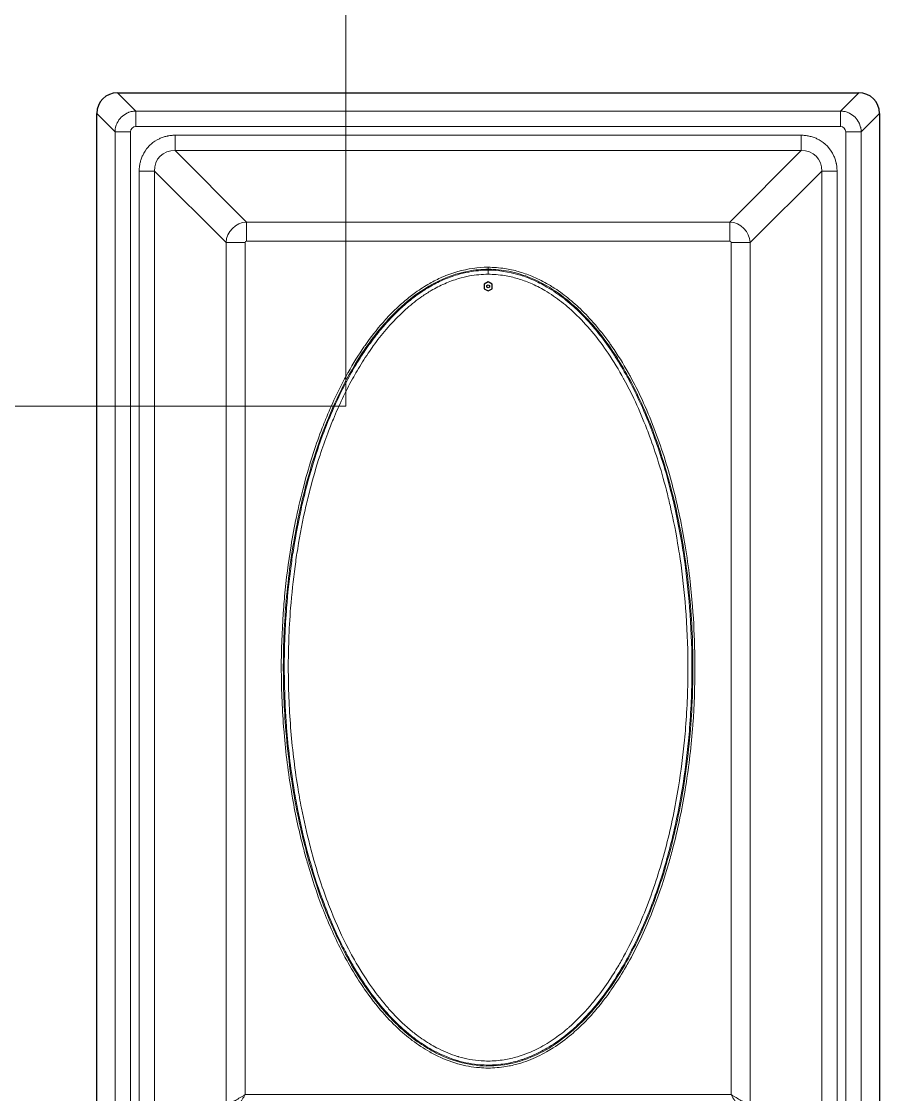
# Model space of a CAD drawing. Header units: millimetres. Extents: x 0 to 1486, y 0 to 1051.
# Drawn here: x 270.68 to 303.24, y 242.99 to 283.71 of the extents above; entities that cross this region are included whole.
import ezdxf

# ---------------------------------------------------------------- set-up
doc = ezdxf.new("R2010")
doc.units = ezdxf.units.MM
doc.header["$LTSCALE"] = 1.25
for name, color, linetype, lineweight, true_color in [('Detailkreislinien(DIN)', 7, 'Continuous', 9, 0x262659), ('Sichtbare Kanten(DIN)', 7, 'Continuous', 25, 0x262659), ('Sichtbare tangentiale Kanten(DIN)', 7, 'Continuous', 15, 0x1a1a3e)]:
    doc.layers.add(name, color=color, linetype=linetype, lineweight=lineweight, true_color=true_color)

# ---------------------------------------------------------------- blocks, each defined once
blk = doc.blocks.new('2DDetail0')
at = {"layer": 'Detailkreislinien(DIN)', "flags": 128}
blk.add_lwpolyline([(183, 215.291), (226.392, 215.291), (226.392, 353.269), (183, 353.269), (183, 215.291)], dxfattribs=at)

msp = doc.modelspace()

# ---------------------------------------------------------------- linework, layer by layer
at = {"layer": 'Sichtbare Kanten(DIN)'}
for p, q in [((274.326, 281.008), (302.45, 281.008)), ((273.538, 167.096), (273.538, 280.22)), ((303.238, 280.22), (303.238, 167.096)), ((288.388, 273.831), (288.238, 273.745)), ((288.238, 273.745), (288.238, 273.572)), ((288.338, 273.687), (288.388, 273.716)), ((288.538, 273.745), (288.388, 273.831)), ((288.388, 273.716), (288.438, 273.687)), ((288.538, 273.572), (288.538, 273.745)), ((288.238, 273.572), (288.388, 273.485)), ((288.338, 273.629), (288.338, 273.687)), ((288.388, 273.6), (288.338, 273.629)), ((288.438, 273.629), (288.388, 273.6)), ((288.388, 273.485), (288.538, 273.572)), ((288.438, 273.687), (288.438, 273.629))]:
    msp.add_line(p, q, dxfattribs=at)
for centre, major_axis in [((274.351, 280.196), (-0.583, 0.583)), ((302.426, 280.196), (0.583, 0.583))]:
    msp.add_ellipse(centre, major_axis=major_axis, ratio=0.970288, start_param=5.512866, end_param=7.053504, dxfattribs=at)
at = {"layer": 'Sichtbare tangentiale Kanten(DIN)'}
for p, q in [((274.326, 281.008), (275.02, 280.314)), ((302.45, 281.008), (301.757, 280.314)), ((273.538, 280.22), (274.232, 279.527)), ((275.02, 280.314), (275.02, 279.724)), ((275.02, 280.314), (301.757, 280.314)), ((301.757, 279.724), (301.757, 280.314)), ((303.238, 280.22), (302.545, 279.527)), ((274.232, 167.79), (274.232, 279.527)), ((274.823, 279.527), (274.232, 279.527)), ((274.823, 167.79), (274.823, 279.527)), ((275.02, 279.724), (301.757, 279.724)), ((301.954, 167.79), (301.954, 279.527)), ((301.954, 279.527), (302.545, 279.527)), ((302.545, 167.79), (302.545, 279.527)), ((276.509, 279.396), (276.509, 278.814)), ((276.509, 279.396), (300.267, 279.396)), ((300.267, 278.814), (300.267, 279.396)), ((276.509, 278.814), (300.267, 278.814)), ((276.509, 278.814), (279.221, 276.102)), ((300.267, 278.814), (297.556, 276.102)), ((275.151, 278.037), (275.733, 278.037)), ((275.151, 278.037), (275.151, 241.956)), ((275.733, 278.037), (275.733, 241.956)), ((275.733, 278.037), (278.445, 275.326)), ((301.044, 278.037), (298.332, 275.326)), ((301.626, 278.037), (301.044, 278.037)), ((301.044, 278.037), (301.044, 241.956)), ((301.626, 278.037), (301.626, 241.956)), ((279.221, 276.102), (297.556, 276.102)), ((279.221, 276.102), (279.221, 275.374)), ((297.556, 275.374), (297.556, 276.102)), ((278.445, 275.326), (278.445, 242.538)), ((278.445, 275.326), (279.172, 275.326)), ((279.172, 275.326), (279.172, 242.986)), ((279.221, 275.374), (297.556, 275.374)), ((298.332, 275.326), (297.604, 275.326)), ((297.604, 275.326), (297.604, 242.986)), ((298.332, 275.326), (298.332, 242.538)), ((288.388, 274.385), (288.388, 274.309)), ((288.388, 274.309), (288.388, 274.273)), ((288.388, 274.273), (288.388, 274.119)), ((279.172, 242.986), (297.604, 242.986))]:
    msp.add_line(p, q, dxfattribs=at)
for centre, major_axis, ratio, start_param, end_param in [((275.026, 279.521), (0.146, -0.146), 0.970883, 2.370846, 3.912339), ((301.751, 279.521), (0.146, 0.146), 0.970883, 5.512439, 7.053932), ((276.593, 277.953), (-0.65, 0.65), 0.870843, 5.527084, 7.039287), ((300.183, 277.953), (0.65, 0.65), 0.870843, 5.527084, 7.039287), ((279.224, 275.323), (0.566, 0.566), 0.950188, 0.814511, 2.327081), ((297.553, 275.323), (-0.566, 0.566), 0.950188, 3.956104, 5.468674), ((279.224, 275.323), (-0.0375, 0.0375), 0.943242, 5.526901, 7.03947), ((297.553, 275.323), (0.0375, 0.0375), 0.943242, 5.526901, 7.03947)]:
    msp.add_ellipse(centre, major_axis=major_axis, ratio=ratio, start_param=start_param, end_param=end_param, dxfattribs=at)
for points, knots in [([(275.02, 280.314), (274.991, 280.314), (274.962, 280.312), (274.933, 280.308), (274.911, 280.305), (274.889, 280.301), (274.868, 280.296), (274.861, 280.295), (274.854, 280.293), (274.847, 280.291), (274.818, 280.284), (274.79, 280.276), (274.763, 280.266), (274.749, 280.261), (274.735, 280.255), (274.722, 280.25), (274.708, 280.244), (274.695, 280.238), (274.682, 280.231), (274.603, 280.192), (274.531, 280.14), (274.468, 280.078), (274.406, 280.016), (274.354, 279.943), (274.315, 279.864), (274.309, 279.851), (274.303, 279.838), (274.297, 279.825), (274.291, 279.811), (274.286, 279.797), (274.281, 279.784), (274.271, 279.756), (274.262, 279.728), (274.255, 279.7), (274.253, 279.693), (274.252, 279.686), (274.25, 279.678), (274.245, 279.657), (274.242, 279.635), (274.239, 279.614), (274.235, 279.585), (274.233, 279.556), (274.232, 279.527)], [-3.12982, -3.12982, -3.12982, -3.12982, -3.041776, -3.041776, -3.041776, -2.975742, -2.975742, -2.975742, -2.953731, -2.953731, -2.953731, -2.865686, -2.865686, -2.865686, -2.821663, -2.821663, -2.821663, -2.777642, -2.777642, -2.777642, -2.513508, -2.513508, -2.513508, -2.249374, -2.249374, -2.249374, -2.205353, -2.205353, -2.205353, -2.161329, -2.161329, -2.161329, -2.073285, -2.073285, -2.073285, -2.051273, -2.051273, -2.051273, -1.98524, -1.98524, -1.98524, -1.897195, -1.897195, -1.897195, -1.897195]), ([(302.545, 279.527), (302.544, 279.556), (302.542, 279.585), (302.538, 279.614), (302.535, 279.635), (302.531, 279.657), (302.526, 279.678), (302.525, 279.686), (302.523, 279.693), (302.521, 279.7), (302.514, 279.728), (302.506, 279.756), (302.496, 279.784), (302.491, 279.797), (302.485, 279.811), (302.48, 279.825), (302.474, 279.838), (302.468, 279.851), (302.461, 279.864), (302.422, 279.943), (302.37, 280.016), (302.308, 280.078), (302.246, 280.14), (302.173, 280.192), (302.094, 280.231), (302.081, 280.238), (302.068, 280.244), (302.055, 280.25), (302.041, 280.255), (302.028, 280.261), (302.014, 280.266), (301.986, 280.276), (301.958, 280.284), (301.93, 280.291), (301.923, 280.293), (301.916, 280.295), (301.909, 280.296), (301.887, 280.301), (301.866, 280.305), (301.844, 280.308), (301.815, 280.312), (301.786, 280.314), (301.757, 280.314)], [-3.12982, -3.12982, -3.12982, -3.12982, -3.041776, -3.041776, -3.041776, -2.975742, -2.975742, -2.975742, -2.953731, -2.953731, -2.953731, -2.865686, -2.865686, -2.865686, -2.821663, -2.821663, -2.821663, -2.777642, -2.777642, -2.777642, -2.513508, -2.513508, -2.513508, -2.249374, -2.249374, -2.249374, -2.205353, -2.205353, -2.205353, -2.161329, -2.161329, -2.161329, -2.073285, -2.073285, -2.073285, -2.051273, -2.051273, -2.051273, -1.98524, -1.98524, -1.98524, -1.897195, -1.897195, -1.897195, -1.897195]), ([(275.151, 278.037), (275.151, 278.063), (275.151, 278.089), (275.153, 278.115), (275.154, 278.134), (275.155, 278.154), (275.157, 278.173), (275.158, 278.179), (275.158, 278.186), (275.159, 278.192), (275.162, 278.218), (275.165, 278.243), (275.169, 278.269), (275.172, 278.281), (275.174, 278.294), (275.176, 278.307), (275.179, 278.319), (275.181, 278.332), (275.184, 278.344), (275.19, 278.369), (275.196, 278.394), (275.203, 278.419), (275.21, 278.443), (275.217, 278.468), (275.226, 278.492), (275.234, 278.516), (275.243, 278.54), (275.252, 278.563), (275.262, 278.587), (275.272, 278.61), (275.283, 278.633), (275.338, 278.747), (275.408, 278.853), (275.492, 278.948), (275.509, 278.966), (275.526, 278.985), (275.544, 279.003), (275.562, 279.02), (275.58, 279.038), (275.599, 279.054), (275.693, 279.138), (275.799, 279.209), (275.914, 279.263), (275.937, 279.274), (275.96, 279.284), (275.983, 279.294), (276.007, 279.303), (276.031, 279.312), (276.055, 279.321), (276.079, 279.329), (276.103, 279.337), (276.128, 279.343), (276.152, 279.35), (276.177, 279.357), (276.202, 279.362), (276.215, 279.365), (276.227, 279.368), (276.24, 279.37), (276.252, 279.373), (276.265, 279.375), (276.278, 279.377), (276.303, 279.381), (276.329, 279.385), (276.354, 279.387), (276.361, 279.388), (276.367, 279.389), (276.373, 279.389), (276.393, 279.391), (276.412, 279.393), (276.431, 279.394), (276.457, 279.395), (276.483, 279.396), (276.509, 279.396)], [-5.513202, -5.513202, -5.513202, -5.513202, -5.436809, -5.436809, -5.436809, -5.379514, -5.379514, -5.379514, -5.360415, -5.360415, -5.360415, -5.284022, -5.284022, -5.284022, -5.245825, -5.245825, -5.245825, -5.207629, -5.207629, -5.207629, -5.131235, -5.131235, -5.131235, -5.054842, -5.054842, -5.054842, -4.978448, -4.978448, -4.978448, -4.902055, -4.902055, -4.902055, -4.520088, -4.520088, -4.520088, -4.443694, -4.443694, -4.443694, -4.367301, -4.367301, -4.367301, -3.985334, -3.985334, -3.985334, -3.90894, -3.90894, -3.90894, -3.832547, -3.832547, -3.832547, -3.756153, -3.756153, -3.756153, -3.67976, -3.67976, -3.67976, -3.641563, -3.641563, -3.641563, -3.603367, -3.603367, -3.603367, -3.526973, -3.526973, -3.526973, -3.507875, -3.507875, -3.507875, -3.45058, -3.45058, -3.45058, -3.374186, -3.374186, -3.374186, -3.374186]), ([(301.626, 278.037), (301.626, 278.063), (301.625, 278.089), (301.624, 278.115), (301.623, 278.134), (301.621, 278.154), (301.619, 278.173), (301.619, 278.179), (301.618, 278.186), (301.617, 278.192), (301.615, 278.218), (301.611, 278.243), (301.607, 278.269), (301.605, 278.281), (301.603, 278.294), (301.6, 278.307), (301.598, 278.319), (301.595, 278.332), (301.592, 278.344), (301.587, 278.369), (301.581, 278.394), (301.574, 278.419), (301.567, 278.443), (301.559, 278.468), (301.551, 278.492), (301.542, 278.516), (301.534, 278.54), (301.524, 278.563), (301.514, 278.587), (301.504, 278.61), (301.493, 278.633), (301.439, 278.747), (301.368, 278.853), (301.285, 278.948), (301.268, 278.966), (301.251, 278.985), (301.233, 279.003), (301.215, 279.02), (301.197, 279.038), (301.178, 279.054), (301.084, 279.138), (300.977, 279.209), (300.863, 279.263), (300.84, 279.274), (300.817, 279.284), (300.793, 279.294), (300.77, 279.303), (300.746, 279.312), (300.722, 279.321), (300.698, 279.329), (300.673, 279.337), (300.649, 279.343), (300.624, 279.35), (300.599, 279.357), (300.574, 279.362), (300.562, 279.365), (300.549, 279.368), (300.537, 279.37), (300.524, 279.373), (300.511, 279.375), (300.499, 279.377), (300.473, 279.381), (300.448, 279.385), (300.422, 279.387), (300.416, 279.388), (300.409, 279.389), (300.403, 279.389), (300.384, 279.391), (300.364, 279.393), (300.345, 279.394), (300.319, 279.395), (300.293, 279.396), (300.267, 279.396)], [-5.513202, -5.513202, -5.513202, -5.513202, -5.436809, -5.436809, -5.436809, -5.379514, -5.379514, -5.379514, -5.360415, -5.360415, -5.360415, -5.284022, -5.284022, -5.284022, -5.245825, -5.245825, -5.245825, -5.207629, -5.207629, -5.207629, -5.131235, -5.131235, -5.131235, -5.054842, -5.054842, -5.054842, -4.978448, -4.978448, -4.978448, -4.902055, -4.902055, -4.902055, -4.520088, -4.520088, -4.520088, -4.443694, -4.443694, -4.443694, -4.367301, -4.367301, -4.367301, -3.985334, -3.985334, -3.985334, -3.90894, -3.90894, -3.90894, -3.832547, -3.832547, -3.832547, -3.756153, -3.756153, -3.756153, -3.67976, -3.67976, -3.67976, -3.641563, -3.641563, -3.641563, -3.603367, -3.603367, -3.603367, -3.526973, -3.526973, -3.526973, -3.507875, -3.507875, -3.507875, -3.45058, -3.45058, -3.45058, -3.374186, -3.374186, -3.374186, -3.374186]), ([(288.388, 274.385), (288.601, 274.385), (288.815, 274.368), (289.025, 274.335), (289.197, 274.308), (289.367, 274.271), (289.534, 274.224), (289.71, 274.174), (289.882, 274.114), (290.051, 274.044), (290.24, 273.965), (290.423, 273.875), (290.601, 273.775), (290.733, 273.7), (290.863, 273.62), (290.989, 273.535), (291.183, 273.403), (291.37, 273.26), (291.549, 273.109), (291.641, 273.031), (291.73, 272.951), (291.817, 272.87), (292.012, 272.687), (292.198, 272.495), (292.374, 272.294), (292.598, 272.04), (292.807, 271.774), (293.003, 271.498), (293.031, 271.458), (293.059, 271.418), (293.087, 271.378), (293.307, 271.06), (293.511, 270.731), (293.7, 270.394), (293.725, 270.35), (293.75, 270.306), (293.774, 270.262), (293.935, 269.967), (294.086, 269.666), (294.228, 269.361), (294.391, 269.008), (294.542, 268.65), (294.681, 268.287), (294.956, 267.572), (295.187, 266.84), (295.381, 266.1), (295.383, 266.094), (295.384, 266.088), (295.386, 266.082), (295.582, 265.333), (295.74, 264.575), (295.865, 263.811), (295.932, 263.406), (295.989, 262.999), (296.037, 262.591), (296.079, 262.231), (296.115, 261.869), (296.143, 261.507), (296.189, 260.928), (296.218, 260.347), (296.229, 259.766), (296.233, 259.573), (296.235, 259.381), (296.235, 259.189), (296.235, 258.468), (296.209, 257.748), (296.156, 257.03), (296.152, 256.977), (296.148, 256.923), (296.144, 256.87), (296.082, 256.099), (295.99, 255.33), (295.865, 254.566), (295.864, 254.558), (295.863, 254.55), (295.861, 254.543), (295.737, 253.787), (295.58, 253.036), (295.386, 252.296), (295.337, 252.109), (295.286, 251.923), (295.233, 251.738), (295.071, 251.18), (294.888, 250.628), (294.679, 250.086), (294.644, 249.993), (294.607, 249.9), (294.57, 249.807), (294.318, 249.182), (294.031, 248.571), (293.701, 247.983), (293.656, 247.905), (293.611, 247.827), (293.566, 247.749), (293.415, 247.494), (293.256, 247.243), (293.087, 246.999), (292.989, 246.858), (292.887, 246.718), (292.783, 246.582), (292.652, 246.411), (292.516, 246.245), (292.374, 246.083), (292.189, 245.873), (291.995, 245.671), (291.789, 245.481), (291.711, 245.409), (291.631, 245.338), (291.549, 245.269), (291.329, 245.083), (291.097, 244.91), (290.854, 244.755), (290.771, 244.702), (290.686, 244.651), (290.601, 244.603), (290.382, 244.479), (290.154, 244.371), (289.919, 244.281), (289.793, 244.233), (289.664, 244.19), (289.534, 244.153), (289.379, 244.109), (289.221, 244.074), (289.063, 244.048), (288.84, 244.011), (288.614, 243.992), (288.388, 243.992), (288.277, 243.992), (288.166, 243.997), (288.055, 244.006), (287.781, 244.028), (287.508, 244.078), (287.243, 244.153), (287.238, 244.154), (287.234, 244.156), (287.229, 244.157), (286.937, 244.24), (286.654, 244.354), (286.383, 244.491), (286.313, 244.527), (286.244, 244.564), (286.176, 244.603), (285.944, 244.734), (285.721, 244.882), (285.509, 245.043), (285.413, 245.116), (285.319, 245.191), (285.227, 245.269), (284.992, 245.468), (284.77, 245.683), (284.56, 245.908), (284.507, 245.966), (284.454, 246.024), (284.402, 246.083), (284.147, 246.374), (283.91, 246.681), (283.69, 246.999), (283.67, 247.028), (283.65, 247.057), (283.631, 247.086), (283.433, 247.377), (283.248, 247.677), (283.076, 247.983), (283.02, 248.082), (282.966, 248.181), (282.913, 248.281), (282.638, 248.799), (282.395, 249.333), (282.179, 249.878), (282.151, 249.947), (282.124, 250.016), (282.097, 250.086), (281.889, 250.628), (281.705, 251.18), (281.544, 251.738), (281.49, 251.923), (281.439, 252.109), (281.39, 252.296), (281.223, 252.935), (281.083, 253.581), (280.968, 254.232), (280.948, 254.343), (280.929, 254.455), (280.911, 254.566), (280.786, 255.33), (280.694, 256.099), (280.633, 256.87), (280.631, 256.898), (280.628, 256.927), (280.626, 256.955), (280.57, 257.698), (280.542, 258.443), (280.542, 259.189), (280.542, 259.26), (280.542, 259.33), (280.542, 259.401), (280.547, 260.104), (280.577, 260.807), (280.633, 261.507), (280.643, 261.638), (280.654, 261.768), (280.667, 261.898), (280.726, 262.538), (280.807, 263.177), (280.911, 263.811), (280.971, 264.174), (281.038, 264.537), (281.113, 264.897), (281.196, 265.294), (281.288, 265.689), (281.39, 266.082), (281.502, 266.508), (281.626, 266.932), (281.763, 267.351), (281.866, 267.667), (281.978, 267.981), (282.097, 268.291), (282.152, 268.433), (282.208, 268.574), (282.266, 268.714), (282.497, 269.274), (282.757, 269.821), (283.052, 270.35), (283.06, 270.365), (283.068, 270.379), (283.076, 270.394), (283.266, 270.731), (283.469, 271.06), (283.69, 271.378), (283.699, 271.392), (283.709, 271.406), (283.719, 271.42), (283.931, 271.723), (284.158, 272.016), (284.402, 272.294), (284.531, 272.44), (284.664, 272.582), (284.803, 272.719), (284.939, 272.854), (285.081, 272.984), (285.227, 273.109), (285.359, 273.221), (285.496, 273.328), (285.636, 273.429), (285.81, 273.554), (285.99, 273.67), (286.175, 273.775), (286.325, 273.859), (286.48, 273.937), (286.637, 274.006), (286.834, 274.092), (287.036, 274.165), (287.243, 274.224), (287.615, 274.329), (288.002, 274.385), (288.388, 274.385)], [0, 0, 0, 0, 0.639708, 0.639708, 0.639708, 1.160348, 1.160348, 1.160348, 1.708499, 1.708499, 1.708499, 2.321068, 2.321068, 2.321068, 2.777127, 2.777127, 2.777127, 3.481707, 3.481707, 3.481707, 3.840961, 3.840961, 3.840961, 4.642216, 4.642216, 4.642216, 5.656868, 5.656868, 5.656868, 5.802986, 5.802986, 5.802986, 6.963587, 6.963587, 6.963587, 7.114552, 7.114552, 7.114552, 8.124051, 8.124051, 8.124051, 9.289556, 9.289556, 9.289556, 11.587453, 11.587453, 11.587453, 11.605982, 11.605982, 11.605982, 13.927144, 13.927144, 13.927144, 15.159529, 15.159529, 15.159529, 16.248341, 16.248341, 16.248341, 17.992352, 17.992352, 17.992352, 18.569576, 18.569576, 18.569576, 20.730291, 20.730291, 20.730291, 20.890769, 20.890769, 20.890769, 23.211965, 23.211965, 23.211965, 23.235727, 23.235727, 23.235727, 25.53318, 25.53318, 25.53318, 26.112017, 26.112017, 26.112017, 27.854377, 27.854377, 27.854377, 28.153739, 28.153739, 28.153739, 30.175566, 30.175566, 30.175566, 30.445968, 30.445968, 30.445968, 31.33622, 31.33622, 31.33622, 31.85246, 31.85246, 31.85246, 32.496894, 32.496894, 32.496894, 33.336993, 33.336993, 33.336993, 33.657412, 33.657412, 33.657412, 34.522413, 34.522413, 34.522413, 34.818036, 34.818036, 34.818036, 35.57249, 35.57249, 35.57249, 35.978641, 35.978641, 35.978641, 36.46173, 36.46173, 36.46173, 37.139135, 37.139135, 37.139135, 37.472442, 37.472442, 37.472442, 38.299742, 38.299742, 38.299742, 38.313597, 38.313597, 38.313597, 39.224503, 39.224503, 39.224503, 39.460285, 39.460285, 39.460285, 40.259784, 40.259784, 40.259784, 40.620853, 40.620853, 40.620853, 41.545701, 41.545701, 41.545701, 41.781511, 41.781511, 41.781511, 42.942132, 42.942132, 42.942132, 43.047049, 43.047049, 43.047049, 44.102719, 44.102719, 44.102719, 44.442229, 44.442229, 44.442229, 46.200033, 46.200033, 46.200033, 46.423921, 46.423921, 46.423921, 48.166433, 48.166433, 48.166433, 48.745108, 48.745108, 48.745108, 50.727284, 50.727284, 50.727284, 51.066318, 51.066318, 51.066318, 53.387519, 53.387519, 53.387519, 53.473034, 53.473034, 53.473034, 55.708716, 55.708716, 55.708716, 55.921312, 55.921312, 55.921312, 58.029915, 58.029915, 58.029915, 58.421576, 58.421576, 58.421576, 60.351166, 60.351166, 60.351166, 61.455449, 61.455449, 61.455449, 62.672368, 62.672368, 62.672368, 63.995258, 63.995258, 63.995258, 64.993535, 64.993535, 64.993535, 65.448701, 65.448701, 65.448701, 67.264643, 67.264643, 67.264643, 67.314699, 67.314699, 67.314699, 68.475297, 68.475297, 68.475297, 68.525889, 68.525889, 68.525889, 69.636002, 69.636002, 69.636002, 70.220476, 70.220476, 70.220476, 70.796631, 70.796631, 70.796631, 71.316647, 71.316647, 71.316647, 71.957253, 71.957253, 71.957253, 72.473802, 72.473802, 72.473802, 73.117889, 73.117889, 73.117889, 74.278288, 74.278288, 74.278288, 74.278288]), ([(288.388, 274.309), (288.65, 274.309), (289.209, 274.253), (290.083, 273.983), (290.962, 273.499), (291.811, 272.808), (292.571, 271.98), (293.202, 271.097), (293.935, 269.861), (294.672, 268.217), (295.297, 266.232), (295.715, 264.346), (296.029, 262.256), (296.195, 259.812), (296.122, 256.957), (295.782, 254.26), (295.224, 251.854), (294.507, 249.743), (293.664, 247.98), (292.706, 246.551), (291.801, 245.548), (290.869, 244.814), (289.98, 244.355), (289.047, 244.087), (288.065, 244.033), (287.144, 244.233), (286.39, 244.556), (285.76, 244.935), (285.158, 245.411), (284.554, 246.006), (283.985, 246.695), (283.444, 247.489), (282.839, 248.543), (282.195, 249.959), (281.556, 251.849), (281.005, 254.205), (280.674, 256.774), (280.585, 259.427), (280.713, 261.998), (281.09, 264.65), (281.682, 266.975), (282.383, 268.861), (282.994, 270.128), (283.61, 271.147), (284.183, 271.942), (284.908, 272.754), (285.733, 273.447), (286.683, 273.98), (287.551, 274.253), (288.141, 274.309), (288.388, 274.309)], [0, 0, 0, 0, 0.801473, 1.708499, 2.777127, 3.840961, 5.018658, 6.172353, 7.114552, 9.351003, 11.587453, 13.373491, 15.159529, 17.94491, 20.730291, 23.740723, 26.112017, 28.153739, 30.445968, 31.987116, 33.336993, 34.522413, 35.57249, 36.368743, 37.472442, 38.554664, 39.224503, 39.965544, 40.78815, 41.545701, 42.532728, 43.487478, 44.442229, 46.200033, 48.166433, 50.445565, 53.473034, 55.947305, 58.421576, 61.208417, 63.995258, 65.629951, 67.264643, 68.228999, 69.222094, 70.220476, 71.519846, 72.473802, 73.523577, 74.278288, 74.278288, 74.278288, 74.278288]), ([(288.388, 274.273), (288.781, 274.273), (289.174, 274.212), (289.55, 274.102), (289.72, 274.052), (289.887, 273.991), (290.05, 273.922), (290.246, 273.838), (290.437, 273.741), (290.621, 273.634), (290.736, 273.566), (290.849, 273.494), (290.959, 273.419), (291.169, 273.275), (291.37, 273.117), (291.561, 272.95), (291.603, 272.913), (291.646, 272.875), (291.687, 272.837), (291.93, 272.614), (292.158, 272.376), (292.371, 272.126), (292.432, 272.055), (292.492, 271.983), (292.551, 271.91), (292.733, 271.683), (292.904, 271.449), (293.066, 271.209), (293.116, 271.135), (293.165, 271.06), (293.214, 270.985), (293.372, 270.738), (293.522, 270.485), (293.664, 270.228), (293.671, 270.215), (293.678, 270.202), (293.686, 270.188), (293.841, 269.904), (293.986, 269.614), (294.122, 269.321), (294.286, 268.969), (294.436, 268.612), (294.575, 268.25), (294.588, 268.216), (294.601, 268.181), (294.614, 268.146), (294.738, 267.819), (294.852, 267.489), (294.958, 267.156), (295.083, 266.763), (295.197, 266.366), (295.3, 265.967), (295.36, 265.733), (295.416, 265.498), (295.469, 265.262), (295.583, 264.755), (295.681, 264.245), (295.764, 263.732), (295.785, 263.6), (295.806, 263.468), (295.825, 263.335), (295.916, 262.715), (295.985, 262.092), (296.034, 261.467), (296.089, 260.762), (296.118, 260.054), (296.122, 259.347), (296.122, 259.294), (296.122, 259.241), (296.122, 259.189), (296.122, 258.428), (296.093, 257.668), (296.034, 256.91), (296.021, 256.745), (296.006, 256.579), (295.991, 256.413), (295.934, 255.822), (295.859, 255.232), (295.764, 254.645), (295.703, 254.265), (295.633, 253.885), (295.554, 253.508), (295.478, 253.14), (295.393, 252.774), (295.3, 252.41), (295.138, 251.782), (294.95, 251.159), (294.731, 250.548), (294.693, 250.442), (294.654, 250.336), (294.614, 250.231), (294.51, 249.955), (294.399, 249.681), (294.281, 249.409), (294.096, 248.985), (293.894, 248.567), (293.67, 248.161), (293.668, 248.157), (293.666, 248.153), (293.664, 248.149), (293.528, 247.902), (293.385, 247.66), (293.233, 247.422), (293.178, 247.337), (293.123, 247.252), (293.066, 247.169), (292.902, 246.926), (292.728, 246.689), (292.544, 246.459), (292.487, 246.389), (292.429, 246.32), (292.371, 246.251), (292.164, 246.009), (291.944, 245.778), (291.71, 245.561), (291.661, 245.516), (291.611, 245.471), (291.561, 245.427), (291.366, 245.257), (291.162, 245.098), (290.948, 244.952), (290.841, 244.879), (290.732, 244.81), (290.621, 244.744), (290.527, 244.69), (290.432, 244.638), (290.336, 244.589), (290.13, 244.485), (289.918, 244.395), (289.699, 244.322), (289.65, 244.305), (289.6, 244.29), (289.55, 244.275), (289.378, 244.224), (289.203, 244.184), (289.026, 244.156), (288.815, 244.122), (288.602, 244.105), (288.388, 244.105), (288.29, 244.105), (288.191, 244.108), (288.093, 244.116), (287.799, 244.138), (287.508, 244.192), (287.226, 244.275), (287.21, 244.28), (287.193, 244.285), (287.177, 244.29), (286.839, 244.394), (286.515, 244.539), (286.21, 244.713), (286.192, 244.723), (286.174, 244.734), (286.156, 244.744), (285.955, 244.862), (285.763, 244.992), (285.578, 245.132), (285.454, 245.226), (285.333, 245.325), (285.216, 245.427), (285.148, 245.486), (285.082, 245.547), (285.016, 245.608), (284.801, 245.811), (284.598, 246.026), (284.407, 246.25), (284.176, 246.52), (283.962, 246.802), (283.762, 247.093), (283.745, 247.118), (283.727, 247.143), (283.71, 247.169), (283.601, 247.33), (283.496, 247.495), (283.394, 247.662), (283.297, 247.822), (283.203, 247.985), (283.113, 248.149), (283.01, 248.335), (282.912, 248.523), (282.818, 248.713), (282.629, 249.096), (282.457, 249.486), (282.298, 249.881), (282.252, 249.997), (282.206, 250.114), (282.162, 250.231), (281.964, 250.756), (281.789, 251.289), (281.635, 251.828), (281.58, 252.021), (281.527, 252.215), (281.477, 252.41), (281.356, 252.879), (281.25, 253.352), (281.158, 253.827), (281.105, 254.099), (281.056, 254.372), (281.012, 254.645), (280.891, 255.396), (280.802, 256.152), (280.742, 256.91), (280.722, 257.166), (280.706, 257.423), (280.693, 257.679), (280.667, 258.182), (280.654, 258.685), (280.654, 259.189), (280.654, 259.582), (280.662, 259.976), (280.678, 260.37), (280.692, 260.736), (280.714, 261.102), (280.743, 261.467), (280.784, 261.997), (280.84, 262.525), (280.911, 263.051), (280.942, 263.279), (280.976, 263.506), (281.012, 263.732), (281.092, 264.223), (281.185, 264.711), (281.292, 265.196), (281.35, 265.454), (281.411, 265.711), (281.477, 265.967), (281.592, 266.415), (281.721, 266.86), (281.865, 267.3), (281.957, 267.584), (282.056, 267.866), (282.162, 268.146), (282.193, 268.229), (282.225, 268.311), (282.258, 268.394), (282.4, 268.754), (282.553, 269.111), (282.72, 269.462), (282.844, 269.721), (282.974, 269.977), (283.113, 270.228), (283.169, 270.33), (283.226, 270.431), (283.285, 270.532), (283.414, 270.752), (283.549, 270.969), (283.692, 271.182), (283.698, 271.191), (283.704, 271.2), (283.71, 271.209), (283.847, 271.412), (283.991, 271.611), (284.143, 271.805), (284.228, 271.914), (284.315, 272.021), (284.405, 272.127), (284.594, 272.347), (284.793, 272.558), (285.004, 272.758), (285.074, 272.823), (285.144, 272.888), (285.216, 272.95), (285.399, 273.111), (285.591, 273.262), (285.792, 273.401), (285.91, 273.483), (286.031, 273.561), (286.155, 273.634), (286.325, 273.733), (286.5, 273.823), (286.68, 273.902), (286.857, 273.98), (287.04, 274.047), (287.226, 274.102), (287.367, 274.143), (287.51, 274.178), (287.654, 274.204), (287.896, 274.249), (288.142, 274.273), (288.388, 274.273)], [0, 0, 0, 0, 1.13436, 1.13436, 1.13436, 1.648132, 1.648132, 1.648132, 2.268893, 2.268893, 2.268893, 2.658644, 2.658644, 2.658644, 3.403508, 3.403508, 3.403508, 3.570243, 3.570243, 3.570243, 4.538009, 4.538009, 4.538009, 4.814995, 4.814995, 4.814995, 5.672522, 5.672522, 5.672522, 5.936787, 5.936787, 5.936787, 6.807049, 6.807049, 6.807049, 6.85221, 6.85221, 6.85221, 7.813767, 7.813767, 7.813767, 8.965202, 8.965202, 8.965202, 9.076064, 9.076064, 9.076064, 10.116636, 10.116636, 10.116636, 11.345066, 11.345066, 11.345066, 12.065149, 12.065149, 12.065149, 13.614093, 13.614093, 13.614093, 14.013663, 14.013663, 14.013663, 15.88308, 15.88308, 15.88308, 17.995019, 17.995019, 17.995019, 18.152131, 18.152131, 18.152131, 20.421151, 20.421151, 20.421151, 20.917399, 20.917399, 20.917399, 22.690238, 22.690238, 22.690238, 23.83978, 23.83978, 23.83978, 24.959232, 24.959232, 24.959232, 26.893631, 26.893631, 26.893631, 27.228211, 27.228211, 27.228211, 28.107348, 28.107348, 28.107348, 29.483886, 29.483886, 29.483886, 29.497213, 29.497213, 29.497213, 30.332062, 30.332062, 30.332062, 30.631736, 30.631736, 30.631736, 31.500075, 31.500075, 31.500075, 31.766262, 31.766262, 31.766262, 32.704434, 32.704434, 32.704434, 32.900755, 32.900755, 32.900755, 33.658217, 33.658217, 33.658217, 34.035302, 34.035302, 34.035302, 34.350766, 34.350766, 34.350766, 35.019428, 35.019428, 35.019428, 35.169775, 35.169775, 35.169775, 35.688089, 35.688089, 35.688089, 36.304253, 36.304253, 36.304253, 36.588432, 36.588432, 36.588432, 37.438768, 37.438768, 37.438768, 37.488776, 37.488776, 37.488776, 38.512582, 38.512582, 38.512582, 38.573276, 38.573276, 38.573276, 39.250927, 39.250927, 39.250927, 39.707763, 39.707763, 39.707763, 39.971507, 39.971507, 39.971507, 40.840853, 40.840853, 40.840853, 41.886498, 41.886498, 41.886498, 41.976802, 41.976802, 41.976802, 42.555048, 42.555048, 42.555048, 43.111289, 43.111289, 43.111289, 43.74126, 43.74126, 43.74126, 45.007841, 45.007841, 45.007841, 45.380295, 45.380295, 45.380295, 47.050279, 47.050279, 47.050279, 47.649332, 47.649332, 47.649332, 49.092716, 49.092716, 49.092716, 49.918292, 49.918292, 49.918292, 52.18734, 52.18734, 52.18734, 52.954306, 52.954306, 52.954306, 54.456398, 54.456398, 54.456398, 55.632024, 55.632024, 55.632024, 56.72542, 56.72542, 56.72542, 58.309742, 58.309742, 58.309742, 58.994445, 58.994445, 58.994445, 60.475949, 60.475949, 60.475949, 61.263459, 61.263459, 61.263459, 62.642156, 62.642156, 62.642156, 63.532468, 63.532468, 63.532468, 63.795658, 63.795658, 63.795658, 64.94916, 64.94916, 64.94916, 65.801482, 65.801482, 65.801482, 66.146102, 66.146102, 66.146102, 66.904062, 66.904062, 66.904062, 66.935983, 66.935983, 66.935983, 67.662022, 67.662022, 67.662022, 68.070543, 68.070543, 68.070543, 68.924954, 68.924954, 68.924954, 69.205049, 69.205049, 69.205049, 69.919449, 69.919449, 69.919449, 70.33964, 70.33964, 70.33964, 70.911285, 70.911285, 70.911285, 71.474241, 71.474241, 71.474241, 71.898749, 71.898749, 71.898749, 72.608523, 72.608523, 72.608523, 72.608523]), ([(288.388, 274.119), (288.595, 274.119), (288.802, 274.102), (289.006, 274.069), (289.175, 274.042), (289.343, 274.004), (289.507, 273.955), (289.671, 273.907), (289.832, 273.848), (289.99, 273.781), (290.18, 273.7), (290.365, 273.606), (290.544, 273.501), (290.656, 273.436), (290.765, 273.366), (290.872, 273.293), (291.077, 273.152), (291.273, 272.998), (291.46, 272.835), (291.502, 272.798), (291.543, 272.761), (291.584, 272.724), (291.818, 272.509), (292.038, 272.279), (292.245, 272.038), (292.248, 272.035), (292.251, 272.031), (292.255, 272.027), (292.449, 271.8), (292.632, 271.562), (292.805, 271.318), (292.85, 271.253), (292.895, 271.189), (292.939, 271.123), (293.151, 270.81), (293.347, 270.486), (293.53, 270.155), (293.537, 270.141), (293.544, 270.128), (293.551, 270.115), (293.68, 269.88), (293.801, 269.641), (293.916, 269.399), (294.073, 269.07), (294.218, 268.736), (294.353, 268.397), (294.393, 268.296), (294.432, 268.194), (294.471, 268.092), (294.594, 267.768), (294.707, 267.44), (294.812, 267.109), (294.937, 266.719), (295.049, 266.325), (295.151, 265.929), (295.201, 265.736), (295.248, 265.543), (295.292, 265.35), (295.418, 264.806), (295.524, 264.258), (295.613, 263.708), (295.634, 263.576), (295.654, 263.445), (295.674, 263.313), (295.764, 262.696), (295.833, 262.077), (295.881, 261.456), (295.936, 260.754), (295.965, 260.05), (295.969, 259.346), (295.969, 259.293), (295.969, 259.241), (295.969, 259.189), (295.969, 258.432), (295.94, 257.676), (295.881, 256.922), (295.869, 256.762), (295.855, 256.602), (295.84, 256.442), (295.783, 255.849), (295.708, 255.258), (295.613, 254.669), (295.552, 254.291), (295.482, 253.914), (295.404, 253.539), (295.328, 253.174), (295.244, 252.81), (295.151, 252.449), (294.963, 251.716), (294.738, 250.993), (294.471, 250.285), (294.204, 249.577), (293.894, 248.885), (293.53, 248.223), (293.448, 248.075), (293.364, 247.928), (293.277, 247.783), (293.169, 247.604), (293.057, 247.428), (292.939, 247.254), (292.777, 247.015), (292.606, 246.781), (292.424, 246.556), (292.369, 246.486), (292.312, 246.418), (292.254, 246.351), (292.008, 246.063), (291.744, 245.791), (291.46, 245.542), (291.434, 245.52), (291.408, 245.498), (291.383, 245.476), (291.216, 245.335), (291.042, 245.201), (290.862, 245.078), (290.758, 245.007), (290.652, 244.94), (290.543, 244.876), (290.341, 244.758), (290.131, 244.653), (289.915, 244.565), (289.781, 244.511), (289.645, 244.463), (289.507, 244.422), (289.341, 244.373), (289.172, 244.334), (289.002, 244.307), (288.799, 244.274), (288.594, 244.258), (288.388, 244.258), (288.298, 244.258), (288.209, 244.261), (288.119, 244.267), (287.832, 244.287), (287.546, 244.34), (287.27, 244.422), (287.254, 244.427), (287.238, 244.431), (287.222, 244.436), (286.974, 244.513), (286.733, 244.612), (286.502, 244.729), (286.411, 244.776), (286.321, 244.825), (286.233, 244.876), (286.038, 244.991), (285.851, 245.117), (285.671, 245.254), (285.549, 245.346), (285.431, 245.442), (285.317, 245.542), (285.067, 245.761), (284.833, 245.997), (284.614, 246.245), (284.583, 246.28), (284.552, 246.315), (284.522, 246.351), (284.296, 246.615), (284.085, 246.893), (283.888, 247.18), (283.871, 247.205), (283.854, 247.229), (283.837, 247.254), (283.625, 247.568), (283.429, 247.891), (283.247, 248.223), (283.194, 248.318), (283.143, 248.414), (283.092, 248.511), (282.851, 248.975), (282.635, 249.452), (282.44, 249.938), (282.394, 250.053), (282.349, 250.169), (282.305, 250.285), (282.074, 250.898), (281.875, 251.522), (281.703, 252.154), (281.677, 252.252), (281.651, 252.35), (281.625, 252.449), (281.505, 252.915), (281.4, 253.384), (281.308, 253.857), (281.255, 254.127), (281.207, 254.398), (281.163, 254.669), (281.043, 255.416), (280.954, 256.168), (280.895, 256.922), (280.836, 257.676), (280.807, 258.432), (280.807, 259.189), (280.807, 259.536), (280.813, 259.884), (280.826, 260.232), (280.84, 260.64), (280.863, 261.048), (280.895, 261.455), (280.936, 261.982), (280.992, 262.507), (281.063, 263.031), (281.094, 263.257), (281.127, 263.483), (281.164, 263.708), (281.251, 264.249), (281.355, 264.787), (281.477, 265.321), (281.524, 265.524), (281.573, 265.727), (281.625, 265.929), (281.74, 266.374), (281.868, 266.815), (282.01, 267.252), (282.102, 267.534), (282.201, 267.814), (282.305, 268.092), (282.373, 268.271), (282.443, 268.448), (282.516, 268.625), (282.732, 269.147), (282.975, 269.659), (283.247, 270.155), (283.302, 270.255), (283.359, 270.355), (283.417, 270.454), (283.55, 270.682), (283.69, 270.905), (283.837, 271.123), (283.901, 271.217), (283.966, 271.311), (284.032, 271.403), (284.187, 271.618), (284.35, 271.826), (284.522, 272.027), (284.707, 272.243), (284.903, 272.451), (285.11, 272.647), (285.177, 272.711), (285.246, 272.774), (285.317, 272.835), (285.496, 272.992), (285.683, 273.14), (285.879, 273.275), (285.994, 273.355), (286.112, 273.431), (286.233, 273.501), (286.397, 273.598), (286.567, 273.685), (286.741, 273.762), (286.913, 273.837), (287.09, 273.902), (287.27, 273.955), (287.405, 273.995), (287.543, 274.028), (287.682, 274.054), (287.915, 274.097), (288.152, 274.119), (288.388, 274.119)], [0, 0, 0, 0, 0.620901, 0.620901, 0.620901, 1.134291, 1.134291, 1.134291, 1.648132, 1.648132, 1.648132, 2.268896, 2.268896, 2.268896, 2.658644, 2.658644, 2.658644, 3.403509, 3.403509, 3.403509, 3.570243, 3.570243, 3.570243, 4.522872, 4.522872, 4.522872, 4.538033, 4.538033, 4.538033, 5.435647, 5.435647, 5.435647, 5.672526, 5.672526, 5.672526, 6.807049, 6.807049, 6.807049, 6.85221, 6.85221, 6.85221, 7.65563, 7.65563, 7.65563, 8.748582, 8.748582, 8.748582, 9.07605, 9.07605, 9.07605, 10.116636, 10.116636, 10.116636, 11.345061, 11.345061, 11.345061, 11.940907, 11.940907, 11.940907, 13.614094, 13.614094, 13.614094, 14.013663, 14.013663, 14.013663, 15.883041, 15.883041, 15.883041, 17.995019, 17.995019, 17.995019, 18.152131, 18.152131, 18.152131, 20.421151, 20.421151, 20.421151, 20.902488, 20.902488, 20.902488, 22.690208, 22.690208, 22.690208, 23.83978, 23.83978, 23.83978, 24.959232, 24.959232, 24.959232, 27.228332, 27.228332, 27.228332, 29.497264, 29.497264, 29.497264, 30.004132, 30.004132, 30.004132, 30.631822, 30.631822, 30.631822, 31.500075, 31.500075, 31.500075, 31.766262, 31.766262, 31.766262, 32.900744, 32.900744, 32.900744, 33.002604, 33.002604, 33.002604, 33.658217, 33.658217, 33.658217, 34.035386, 34.035386, 34.035386, 34.737409, 34.737409, 34.737409, 35.169886, 35.169886, 35.169886, 35.688089, 35.688089, 35.688089, 36.304254, 36.304254, 36.304254, 36.573387, 36.573387, 36.573387, 37.438768, 37.438768, 37.438768, 37.488776, 37.488776, 37.488776, 38.267108, 38.267108, 38.267108, 38.573188, 38.573188, 38.573188, 39.250927, 39.250927, 39.250927, 39.707618, 39.707618, 39.707618, 40.702482, 40.702482, 40.702482, 40.842288, 40.842288, 40.842288, 41.886498, 41.886498, 41.886498, 41.976801, 41.976801, 41.976801, 43.111293, 43.111293, 43.111293, 43.438274, 43.438274, 43.438274, 45.007841, 45.007841, 45.007841, 45.380294, 45.380294, 45.380294, 47.344178, 47.344178, 47.344178, 47.649338, 47.649338, 47.649338, 49.092716, 49.092716, 49.092716, 49.918319, 49.918319, 49.918319, 52.187343, 52.187343, 52.187343, 54.456392, 54.456392, 54.456392, 55.49965, 55.49965, 55.49965, 56.725435, 56.725435, 56.725435, 58.309742, 58.309742, 58.309742, 58.994439, 58.994439, 58.994439, 60.637765, 60.637765, 60.637765, 61.26347, 61.26347, 61.26347, 62.642156, 62.642156, 62.642156, 63.532496, 63.532496, 63.532496, 64.10511, 64.10511, 64.10511, 65.801507, 65.801507, 65.801507, 66.146102, 66.146102, 66.146102, 66.936006, 66.936006, 66.936006, 67.277478, 67.277478, 67.277478, 68.070691, 68.070691, 68.070691, 68.924954, 68.924954, 68.924954, 69.205049, 69.205049, 69.205049, 69.919449, 69.919449, 69.919449, 70.339628, 70.339628, 70.339628, 70.911285, 70.911285, 70.911285, 71.474194, 71.474194, 71.474194, 71.898749, 71.898749, 71.898749, 72.608523, 72.608523, 72.608523, 72.608523]), ([(279.172, 242.986), (279.156, 242.976), (279.14, 242.967), (279.125, 242.957), (279.109, 242.948), (279.093, 242.938), (279.077, 242.929), (279.045, 242.91), (279.014, 242.891), (278.982, 242.872), (278.92, 242.835), (278.858, 242.798), (278.799, 242.762), (278.794, 242.759), (278.788, 242.756), (278.783, 242.752), (278.73, 242.72), (278.679, 242.69), (278.632, 242.662), (278.63, 242.66), (278.628, 242.659), (278.625, 242.657), (278.602, 242.644), (278.58, 242.631), (278.56, 242.618), (278.549, 242.612), (278.538, 242.605), (278.528, 242.599), (278.517, 242.593), (278.508, 242.587), (278.499, 242.582)], [0, 0, 0, 0, 0.0582986, 0.0582986, 0.0582986, 0.1166461, 0.1166461, 0.1166461, 0.2333101, 0.2333101, 0.2333101, 0.4661518, 0.4661518, 0.4661518, 0.4879572, 0.4879572, 0.4879572, 0.6992172, 0.6992172, 0.6992172, 0.7101229, 0.7101229, 0.7101229, 0.81566, 0.81566, 0.81566, 0.8738958, 0.8738958, 0.8738958, 0.9322887, 0.9322887, 0.9322887, 0.9322887]), ([(279.172, 242.986), (279.163, 242.97), (279.153, 242.954), (279.144, 242.938), (279.134, 242.922), (279.125, 242.906), (279.115, 242.891), (279.096, 242.859), (279.077, 242.827), (279.058, 242.796), (279.021, 242.734), (278.984, 242.672), (278.949, 242.613), (278.945, 242.608), (278.942, 242.602), (278.939, 242.597), (278.907, 242.544), (278.876, 242.493), (278.848, 242.446), (278.847, 242.444), (278.845, 242.441), (278.844, 242.439), (278.83, 242.416), (278.817, 242.394), (278.805, 242.374), (278.798, 242.362), (278.792, 242.352), (278.785, 242.341), (278.779, 242.331), (278.774, 242.321), (278.768, 242.312)], [0, 0, 0, 0, 0.0582986, 0.0582986, 0.0582986, 0.1166461, 0.1166461, 0.1166461, 0.2333101, 0.2333101, 0.2333101, 0.4661518, 0.4661518, 0.4661518, 0.4879572, 0.4879572, 0.4879572, 0.6992172, 0.6992172, 0.6992172, 0.7101229, 0.7101229, 0.7101229, 0.81566, 0.81566, 0.81566, 0.8738958, 0.8738958, 0.8738958, 0.9322887, 0.9322887, 0.9322887, 0.9322887]), ([(297.604, 242.986), (297.62, 242.976), (297.636, 242.967), (297.652, 242.957), (297.668, 242.948), (297.684, 242.938), (297.7, 242.929), (297.731, 242.91), (297.763, 242.891), (297.794, 242.872), (297.857, 242.835), (297.918, 242.798), (297.977, 242.762), (297.983, 242.759), (297.988, 242.756), (297.994, 242.752), (298.047, 242.72), (298.098, 242.69), (298.144, 242.662), (298.146, 242.66), (298.149, 242.659), (298.151, 242.657), (298.174, 242.644), (298.196, 242.631), (298.217, 242.618), (298.228, 242.612), (298.239, 242.605), (298.249, 242.599), (298.259, 242.593), (298.269, 242.587), (298.278, 242.582)], [0, 0, 0, 0, 0.0582986, 0.0582986, 0.0582986, 0.1166461, 0.1166461, 0.1166461, 0.2333101, 0.2333101, 0.2333101, 0.4661518, 0.4661518, 0.4661518, 0.4879572, 0.4879572, 0.4879572, 0.6992172, 0.6992172, 0.6992172, 0.7101229, 0.7101229, 0.7101229, 0.81566, 0.81566, 0.81566, 0.8738958, 0.8738958, 0.8738958, 0.9322887, 0.9322887, 0.9322887, 0.9322887]), ([(297.604, 242.986), (297.614, 242.97), (297.623, 242.954), (297.633, 242.938), (297.642, 242.922), (297.652, 242.906), (297.661, 242.891), (297.68, 242.859), (297.699, 242.827), (297.718, 242.796), (297.756, 242.734), (297.792, 242.672), (297.828, 242.613), (297.831, 242.608), (297.835, 242.602), (297.838, 242.597), (297.87, 242.544), (297.9, 242.493), (297.928, 242.446), (297.93, 242.444), (297.931, 242.441), (297.933, 242.439), (297.946, 242.416), (297.96, 242.394), (297.972, 242.374), (297.978, 242.362), (297.985, 242.352), (297.991, 242.341), (297.997, 242.331), (298.003, 242.321), (298.008, 242.312)], [0, 0, 0, 0, 0.0582986, 0.0582986, 0.0582986, 0.1166461, 0.1166461, 0.1166461, 0.2333101, 0.2333101, 0.2333101, 0.4661518, 0.4661518, 0.4661518, 0.4879572, 0.4879572, 0.4879572, 0.6992172, 0.6992172, 0.6992172, 0.7101229, 0.7101229, 0.7101229, 0.81566, 0.81566, 0.81566, 0.8738958, 0.8738958, 0.8738958, 0.9322887, 0.9322887, 0.9322887, 0.9322887])]:
    msp.add_open_spline(points, degree=3, knots=knots, dxfattribs=at)

# ---------------------------------------------------------------- block references
at = {"layer": 'Detailkreislinien(DIN)', "xscale": 1.25, "yscale": 1.25, "zscale": 1.25}
msp.add_blockref('2DDetail0', (0, 0), dxfattribs=at)

doc.saveas('drawing.dxf')
